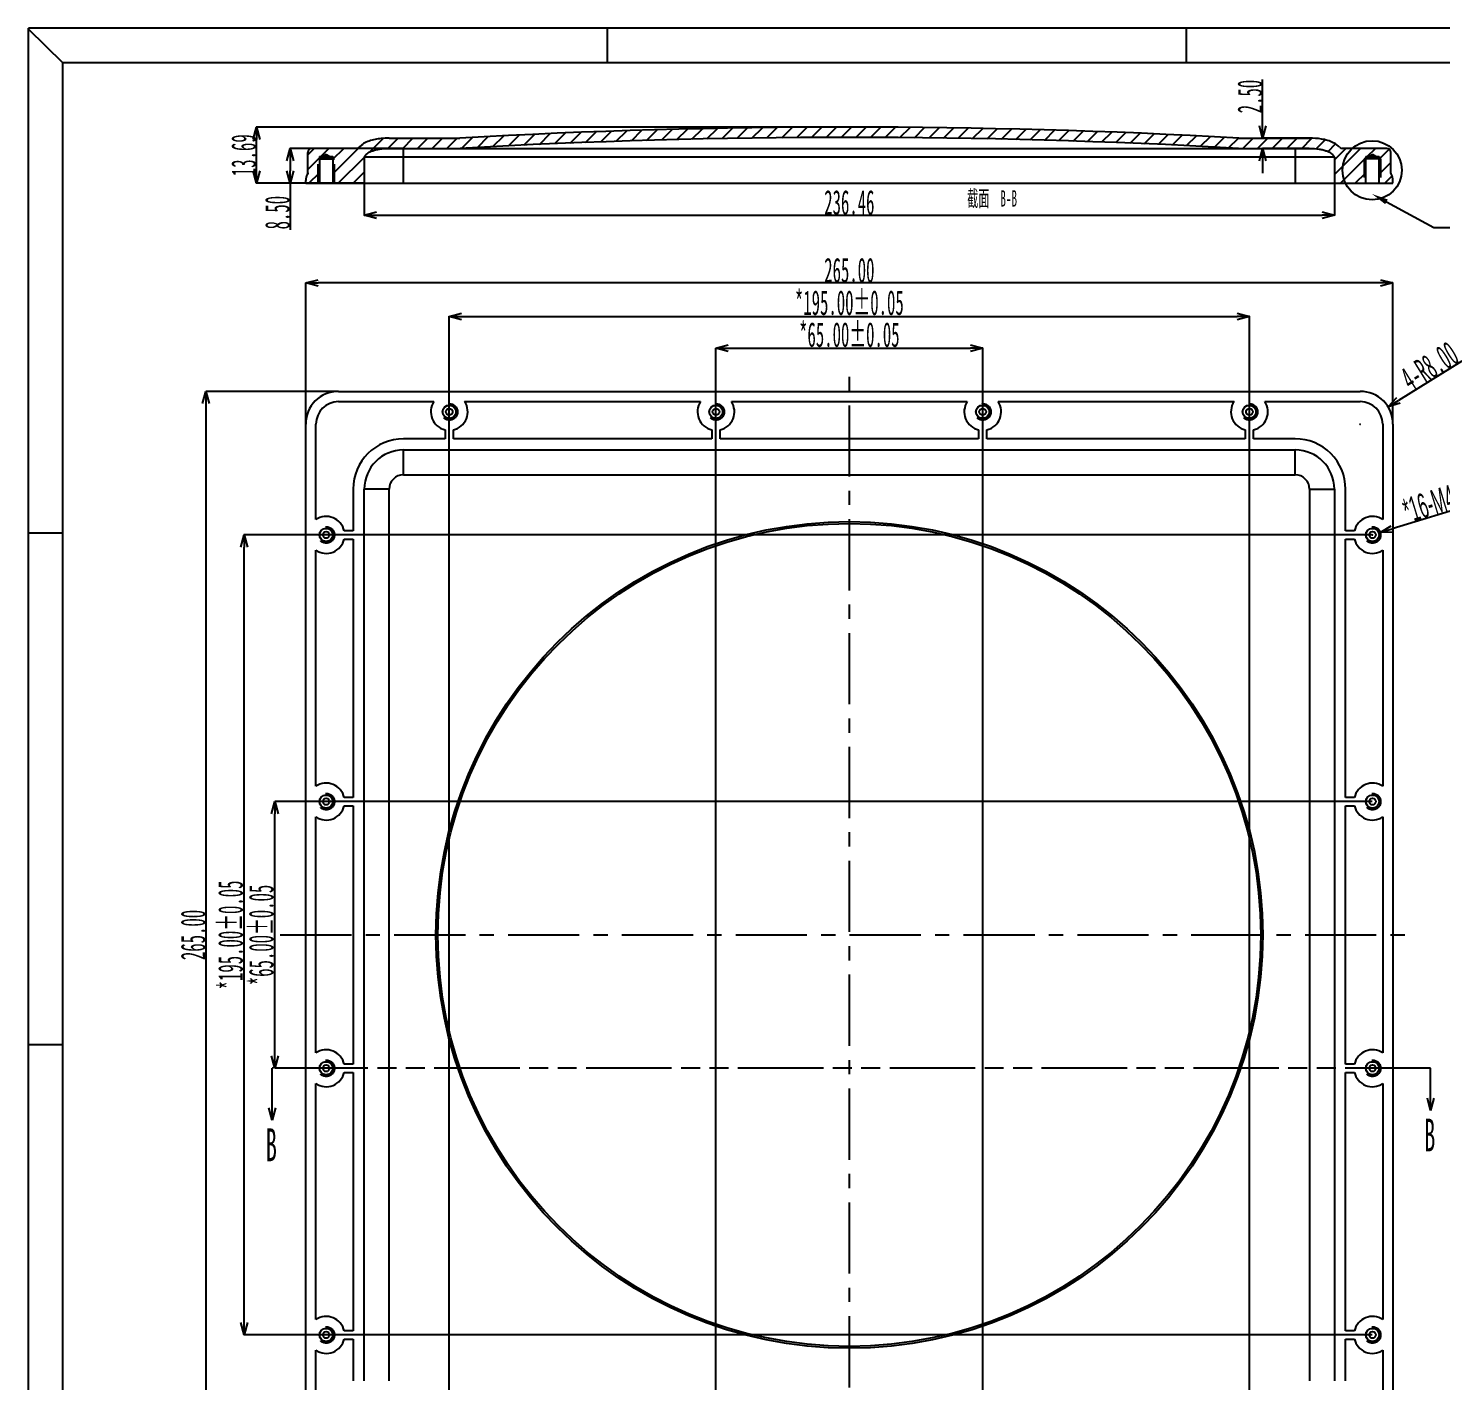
# Model space of a CAD drawing. Header units: millimetres. Extents: x 1713 to 2419, y 76 to 575.
# Drawn here: x 1712.9 to 2057.2, y 245.5 to 575.2 of the extents above; entities that cross this region are included whole.
import ezdxf
from ezdxf import colors
from ezdxf.entities.mleader import LeaderData, LeaderLine
from ezdxf.math import Vec2, Vec3

# ---------------------------------------------------------------- set-up
doc = ezdxf.new("R2010")
doc.units = ezdxf.units.MM
doc.header["$LTSCALE"] = 46.255
doc.header["$PDMODE"] = 3
doc.header["$PDSIZE"] = 0.3125
for name, pattern in [('CENTER', [0.6, 0.375, -0.075, 0.075, -0.075]), ('HIDDEN', [0.2, 0.1, -0.1]), ('PHANTOM', [0.8, 0.45, -0.05, 0.1, -0.05, 0.1, -0.05])]:
    doc.linetypes.add(name, pattern=pattern)
doc.layers.get('0').update_dxf_attribs({"linetype": 'CONTINUOUS'})
doc.layers.get('Defpoints').update_dxf_attribs({"linetype": 'CONTINUOUS'})
for name, color, linetype in [('ECOVER_DXF_CONTINUOUS_LINE', 7, 'CONTINUOUS'), ('ECOVER_DXF_HATCHING', 7, 'CONTINUOUS'), ('ECOVER_DXF_HIDDEN_LINE', 7, 'CONTINUOUS'), ('ECOVER_DXF_TEXT', 7, 'CONTINUOUS')]:
    doc.layers.add(name, color=color, linetype=linetype)
doc.styles.get("Standard").update_dxf_attribs({"font": '', "width": 0.5})
doc.styles.get('Standard').set_extended_font_data('SimSun')
doc.dimstyles.get("Standard").update_dxf_attribs({"dimtxt": 6, "dimasz": 3, "dimexe": 0.05, "dimexo": 0.0625, "dimgap": 0.09, "dimtad": 1, "dimzin": 0, "dimdsep": 46, "dimtxsty": 'Standard', "dimblk": 'OPEN30', "dimcen": 0.09, "dimclrd": 2, "dimclre": 2, "dimclrt": 2, "dimadec": 0, "dimazin": 0, "dimtp": 0.01, "dimtm": 0.01, "dimtfac": 1, "dimtofl": 0, "dimtmove": 0, "dimatfit": 3, "dimldrblk": 'OPEN30', "dimfxl": 0.18, "dimtolj": 1, "dimtzin": 0, "dimarcsym": 0})

# ---------------------------------------------------------------- blocks, each defined once
blk = doc.blocks.new('_Open30')
at = {"color": 0, "linetype": 'ByBlock', "lineweight": -2}
for p, q in [((-1, 0.26794919), (0, 0)), ((0, 0), (-1, -0.26794919)), ((0, 0), (-1, 0))]:
    blk.add_line(p, q, dxfattribs=at)
blk = doc.blocks.new('*D14')
at = {"color": 2, "lineweight": -2, "transparency": 16777216}
for p, q in [((1880.53333722494, 226.754975852851), (1880.53333722494, 497.237752287786)), ((1883.53333722494, 497.187752287786), (1942.533337224678, 497.187752287786)), ((1945.533337224678, 226.754975852851), (1945.533337224678, 497.237752287786))]:
    blk.add_line(p, q, dxfattribs=at)
at = {"layer": 'Defpoints', "color": 0, "transparency": 16777216}
for p in [(1945.533337224678, 497.187752287786), (1880.53333722494, 226.692475852851), (1945.533337224678, 226.692475852851)]:
    blk.add_point(p, dxfattribs=at)
at = {"color": 2, "lineweight": -2, "transparency": 16777216, "xscale": 3, "yscale": 3, "zscale": 3, "rotation": 180}
blk.add_blockref('_Open30', (1880.53333722494, 497.187752287786), dxfattribs=at)
at = {"color": 2, "lineweight": -2, "transparency": 16777216, "xscale": 3, "yscale": 3, "zscale": 3}
blk.add_blockref('_Open30', (1945.533337224678, 497.187752287786), dxfattribs=at)
at = {"color": 2, "transparency": 16777216, "insert": (1913.033337224809, 500.4944189544527), "char_height": 6, "attachment_point": 5}
blk.add_mtext('\\A1;*65.00±0.05', dxfattribs=at)
blk = doc.blocks.new('*D15')
at = {"color": 2, "lineweight": -2, "transparency": 16777216}
for p, q in [((1815.533337225202, 226.754975852851), (1815.533337225202, 505.0131742064371)), ((1818.533337225202, 504.9631742064371), (2007.533337226962, 504.9631742064371)), ((2010.533337226962, 226.754975852851), (2010.533337226962, 505.0131742064371))]:
    blk.add_line(p, q, dxfattribs=at)
at = {"layer": 'Defpoints', "color": 0, "transparency": 16777216}
for p in [(2010.533337226962, 504.9631742064371), (1815.533337225202, 226.692475852851), (2010.533337226962, 226.692475852851)]:
    blk.add_point(p, dxfattribs=at)
at = {"color": 2, "lineweight": -2, "transparency": 16777216, "xscale": 3, "yscale": 3, "zscale": 3, "rotation": 180}
blk.add_blockref('_Open30', (1815.533337225202, 504.9631742064371), dxfattribs=at)
at = {"color": 2, "lineweight": -2, "transparency": 16777216, "xscale": 3, "yscale": 3, "zscale": 3}
blk.add_blockref('_Open30', (2010.533337226962, 504.9631742064371), dxfattribs=at)
at = {"color": 2, "transparency": 16777216, "insert": (1913.033337226082, 508.2698408731038), "char_height": 6, "attachment_point": 5}
blk.add_mtext('\\A1;*195.00±0.05', dxfattribs=at)
blk = doc.blocks.new('*D16')
at = {"color": 2, "lineweight": -2, "transparency": 16777216}
for p, q in [((1780.533337225334, 478.7549758523517), (1780.533337225334, 513.1588561994315)), ((2042.533337226824, 513.1088561994316), (1783.533337225334, 513.1088561994316)), ((2045.533337226824, 478.7549758523517), (2045.533337226824, 513.1588561994315))]:
    blk.add_line(p, q, dxfattribs=at)
at = {"layer": 'Defpoints', "color": 0, "transparency": 16777216}
for p in [(1780.533337225334, 513.1088561994316), (1780.533337225334, 478.6924758523517), (2045.533337226824, 478.6924758523517)]:
    blk.add_point(p, dxfattribs=at)
at = {"color": 2, "lineweight": -2, "transparency": 16777216, "xscale": 3, "yscale": 3, "zscale": 3, "rotation": 180}
blk.add_blockref('_Open30', (1780.533337225334, 513.1088561994316), dxfattribs=at)
at = {"color": 2, "lineweight": -2, "transparency": 16777216, "xscale": 3, "yscale": 3, "zscale": 3}
blk.add_blockref('_Open30', (2045.533337226824, 513.1088561994316), dxfattribs=at)
at = {"color": 2, "transparency": 16777216, "insert": (1913.033337226079, 516.1988561994316), "char_height": 6, "attachment_point": 5}
blk.add_mtext('\\A1;265.00', dxfattribs=at)
blk = doc.blocks.new('*D17')
at = {"color": 2, "lineweight": -2, "transparency": 16777216}
for p, q in [((1788.470837224794, 486.6924758518114), (1756.163687929833, 486.6924758518114)), ((1756.213687929833, 483.6924758518114), (1756.213687929833, 224.692475852871)), ((1788.470837224794, 221.692475852871), (1756.163687929833, 221.692475852871))]:
    blk.add_line(p, q, dxfattribs=at)
at = {"layer": 'Defpoints', "color": 0, "transparency": 16777216}
for p in [(1788.533337224794, 486.6924758518114), (1756.213687929833, 221.692475852871), (1788.533337224794, 221.692475852871)]:
    blk.add_point(p, dxfattribs=at)
at = {"color": 2, "lineweight": -2, "transparency": 16777216, "xscale": 3, "yscale": 3, "zscale": 3}
for p, rotation in [((1756.213687929833, 486.6924758518114), 90), ((1756.213687929833, 221.692475852871), 270)]:
    blk.add_blockref('_Open30', p, dxfattribs=dict(at, rotation=rotation))
at = {"color": 2, "transparency": 16777216, "insert": (1753.123687929833, 354.1924758523415), "char_height": 6, "attachment_point": 5, "rotation": 90}
blk.add_mtext('\\A1;265.00', dxfattribs=at)
blk = doc.blocks.new('*D18')
at = {"color": 2, "lineweight": -2, "transparency": 16777216}
for p, q in [((2040.470837226839, 386.6924758522116), (1772.974278185841, 386.6924758522117)), ((1773.024278185841, 324.6924758524708), (1773.024278185841, 383.6924758522117)), ((1785.470837225325, 321.6924758524708), (1772.974278185841, 321.6924758524708))]:
    blk.add_line(p, q, dxfattribs=at)
at = {"layer": 'Defpoints', "color": 0, "transparency": 16777216}
for p in [(1773.024278185841, 386.6924758522117), (2040.533337226839, 386.6924758522116), (1785.533337225325, 321.6924758524708)]:
    blk.add_point(p, dxfattribs=at)
at = {"color": 2, "lineweight": -2, "transparency": 16777216, "xscale": 3, "yscale": 3, "zscale": 3}
for p, rotation in [((1773.024278185841, 386.6924758522117), 90), ((1773.024278185841, 321.6924758524708), 270)]:
    blk.add_blockref('_Open30', p, dxfattribs=dict(at, rotation=rotation))
at = {"color": 2, "transparency": 16777216, "insert": (1769.717611519174, 354.1924758523415), "char_height": 6, "attachment_point": 5, "rotation": 90}
blk.add_mtext('\\A1;*65.00±0.05', dxfattribs=at)
blk = doc.blocks.new('*D19')
at = {"color": 2, "lineweight": -2, "transparency": 16777216}
for p, q in [((2040.470837226839, 451.6924758519515), (1765.493120941077, 451.6924758519515)), ((1765.543120941077, 259.692475852731), (1765.543120941077, 448.6924758519515)), ((2040.470837226839, 256.6924758527309), (1765.493120941077, 256.692475852731))]:
    blk.add_line(p, q, dxfattribs=at)
at = {"layer": 'Defpoints', "color": 0, "transparency": 16777216}
for p in [(1765.543120941077, 451.6924758519515), (2040.533337226839, 451.6924758519515), (2040.533337226839, 256.6924758527309)]:
    blk.add_point(p, dxfattribs=at)
at = {"color": 2, "lineweight": -2, "transparency": 16777216, "xscale": 3, "yscale": 3, "zscale": 3}
for p, rotation in [((1765.543120941077, 451.6924758519515), 90), ((1765.543120941077, 256.692475852731), 270)]:
    blk.add_blockref('_Open30', p, dxfattribs=dict(at, rotation=rotation))
at = {"color": 2, "transparency": 16777216, "insert": (1762.236454274411, 354.1924758523415), "char_height": 6, "attachment_point": 5, "rotation": 90}
blk.add_mtext('\\A1;*195.00±0.05', dxfattribs=at)
blk = doc.blocks.new('*D20')
at = {"color": 2, "lineweight": -2, "transparency": 16777216}
for p, q in [((2062.33961228488, 494.0685941436238), (2046.882903513675, 484.4877851795879)), ((2037.443337224817, 478.6924758523521), (2037.623337224817, 478.6924758523522)), ((2037.533337224817, 478.6024758523521), (2037.533337224817, 478.7824758523523))]:
    blk.add_line(p, q, dxfattribs=at)
at = {"layer": 'Defpoints', "color": 0, "transparency": 16777216}
for p in [(2044.333021798406, 482.9072462720821), (2037.533337224817, 478.6924758523522)]:
    blk.add_point(p, dxfattribs=at)
at = {"color": 2, "lineweight": -2, "transparency": 16777216, "xscale": 3, "yscale": 3, "zscale": 3, "rotation": 211.7926187905653}
blk.add_blockref('_Open30', (2044.333021798406, 482.9072462720821), dxfattribs=at)
at = {"color": 2, "transparency": 16777216, "insert": (2054.444614594401, 492.8103589065696), "char_height": 6, "attachment_point": 5, "rotation": 31.792618790565317}
blk.add_mtext('\\A1;4-R8.00', dxfattribs=at)
blk = doc.blocks.new('*D21')
at = {"color": 2, "lineweight": -2, "transparency": 16777216}
for p, q in [((2066.869003192475, 459.7686534257276), (2045.313613016437, 453.158410154839)), ((2040.443337226839, 451.6924758519514), (2040.623337226839, 451.6924758519513)), ((2040.533337226839, 451.6024758519512), (2040.533337226839, 451.7824758519512))]:
    blk.add_line(p, q, dxfattribs=at)
at = {"layer": 'Defpoints', "color": 0, "transparency": 16777216}
for p in [(2038.621226910712, 451.1061021307082), (2042.445447542965, 452.2788495731944)]:
    blk.add_point(p, dxfattribs=at)
at = {"color": 2, "lineweight": -2, "transparency": 16777216, "xscale": 3, "yscale": 3, "zscale": 3, "rotation": 197.0488453928365}
blk.add_blockref('_Open30', (2042.445447542965, 452.2788495731944), dxfattribs=at)
at = {"color": 2, "transparency": 16777216, "insert": (2056.593677353155, 459.9415433449022), "char_height": 6, "attachment_point": 5, "rotation": 17.048845392836462}
blk.add_mtext('\\A1;{\\fGulim|b0|i0|c129|p34;*16-M4X5}', dxfattribs=at)
blk = doc.blocks.new('*D24')
at = {"color": 2, "lineweight": -2, "transparency": 16777216}
for p, q in [((1912.970837226082, 551.0968834332275), (1768.475712576401, 551.0968834332276)), ((1768.525712576401, 540.409782697247), (1768.525712576401, 548.0968834332276)), ((1780.47083722534, 537.409782697247), (1768.475712576401, 537.409782697247))]:
    blk.add_line(p, q, dxfattribs=at)
at = {"layer": 'Defpoints', "color": 0, "transparency": 16777216}
for p in [(1768.525712576401, 551.0968834332276), (1913.033337226082, 551.0968834332275), (1780.53333722534, 537.409782697247)]:
    blk.add_point(p, dxfattribs=at)
at = {"color": 2, "lineweight": -2, "transparency": 16777216, "xscale": 3, "yscale": 3, "zscale": 3}
for p, rotation in [((1768.525712576401, 551.0968834332276), 90), ((1768.525712576401, 537.409782697247), 270)]:
    blk.add_blockref('_Open30', p, dxfattribs=dict(at, rotation=rotation))
at = {"color": 2, "transparency": 16777216, "insert": (1765.4357125764, 544.2533330652376), "char_height": 6, "attachment_point": 5, "rotation": 90}
blk.add_mtext('\\A1;13.69', dxfattribs=at)
blk = doc.blocks.new('*D25')
at = {"color": 2, "lineweight": -2, "transparency": 16777216}
for p, q in [((1804.305620932358, 545.909782697468), (1776.702265077987, 545.9097826974681)), ((1776.752265077987, 542.9097826974681), (1776.752265077987, 540.4097826972471)), ((1794.743107212616, 537.409782697247), (1776.702265077987, 537.4097826972471)), ((1776.752265077987, 537.4097826972471), (1776.752265077987, 526.0964493639138))]:
    blk.add_line(p, q, dxfattribs=at)
at = {"layer": 'Defpoints', "color": 0, "transparency": 16777216}
for p in [(1776.752265077987, 545.9097826974681), (1804.368120932358, 545.909782697468), (1794.805607212616, 537.409782697247)]:
    blk.add_point(p, dxfattribs=at)
at = {"color": 2, "lineweight": -2, "transparency": 16777216, "xscale": 3, "yscale": 3, "zscale": 3}
for p, rotation in [((1776.752265077987, 545.9097826974681), 90), ((1776.752265077987, 537.4097826972471), 270)]:
    blk.add_blockref('_Open30', p, dxfattribs=dict(at, rotation=rotation))
at = {"color": 2, "transparency": 16777216, "insert": (1773.662265077987, 530.2531160305807), "char_height": 6, "attachment_point": 5, "rotation": 90}
blk.add_mtext('\\A1;8.50', dxfattribs=at)
blk = doc.blocks.new('*D26')
at = {"color": 2, "lineweight": -2, "transparency": 16777216}
for p, q in [((2013.771736753383, 551.4097826961874), (2013.771736753383, 562.6897826961874)), ((2025.130347806286, 548.4097826961874), (2013.721736753384, 548.4097826961874)), ((2025.130347778339, 545.909782697468), (2013.721736753384, 545.909782697468)), ((2013.771736753383, 542.909782697468), (2013.771736753383, 539.909782697468))]:
    blk.add_line(p, q, dxfattribs=at)
at = {"layer": 'Defpoints', "color": 0, "transparency": 16777216}
for p in [(2013.771736753383, 548.4097826961874), (2025.192847806286, 548.4097826961874), (2025.192847778339, 545.909782697468)]:
    blk.add_point(p, dxfattribs=at)
at = {"color": 2, "lineweight": -2, "transparency": 16777216, "xscale": 3, "yscale": 3, "zscale": 3}
for p, rotation in [((2013.771736753383, 548.4097826961874), 270), ((2013.771736753383, 545.909782697468), 90)]:
    blk.add_blockref('_Open30', p, dxfattribs=dict(at, rotation=rotation))
at = {"color": 2, "transparency": 16777216, "insert": (2010.681736753383, 558.5497826961878), "char_height": 6, "attachment_point": 5, "rotation": 90}
blk.add_mtext('\\A1;2.50', dxfattribs=at)
blk = doc.blocks.new('*D27')
at = {"color": 2, "lineweight": -2, "transparency": 16777216}
for p, q in [((1794.805607212616, 537.347282697247), (1794.805607212616, 529.574765942481)), ((2031.261527982834, 537.347282697247), (2031.261527982834, 529.574765942481)), ((1797.805607212616, 529.624765942481), (2028.261527982834, 529.624765942481))]:
    blk.add_line(p, q, dxfattribs=at)
at = {"layer": 'Defpoints', "color": 0, "transparency": 16777216}
for p in [(1794.805607212616, 537.409782697247), (2031.261527982834, 537.409782697247), (2031.261527982834, 529.624765942481)]:
    blk.add_point(p, dxfattribs=at)
at = {"color": 2, "lineweight": -2, "transparency": 16777216, "xscale": 3, "yscale": 3, "zscale": 3, "rotation": 180}
blk.add_blockref('_Open30', (1794.805607212616, 529.624765942481), dxfattribs=at)
at = {"color": 2, "lineweight": -2, "transparency": 16777216, "xscale": 3, "yscale": 3, "zscale": 3}
blk.add_blockref('_Open30', (2031.261527982834, 529.624765942481), dxfattribs=at)
at = {"color": 2, "transparency": 16777216, "insert": (1913.033567597725, 532.714765942481), "char_height": 6, "attachment_point": 5}
blk.add_mtext('\\A1;236.46', dxfattribs=at)

msp = doc.modelspace()

# ---------------------------------------------------------------- hatches: boundary and pattern name
at = {"layer": 'ECOVER_DXF_HATCHING', "linetype": 'Continuous'}
h = msp.add_hatch(dxfattribs=at)
h.set_pattern_fill('B', color=2, scale=2.54, angle=45, style=0, pattern_type=0)
h.set_pattern_definition([(45, (1754.518748543423, 172.969886767727), (-1.79605122374, 1.79605122374), [])])
edge = h.paths.add_edge_path()
edge.add_line((1780.533337225343, 537.409782697247), (1783.883337225863, 537.409782697247))
edge.add_line((1780.533337225343, 537.409782697247), (1780.533337225343, 538.109782696787))
edge.add_spline(control_points=[(1780.922666540663, 539.534095461567), (1780.666249298863, 539.100105438007), (1780.533337225343, 538.613863189767), (1780.533337225343, 538.109782696787)], knot_values=[0, 0, 0, 0, 1, 1, 1, 1], weights=[1, 0.9764082065, 0.9764082065, 1], degree=3, periodic=0)
edge.add_arc((1780.234626534983, 539.940647384047), 0.7988240538599999, 329.4218320033, 359.9987265670999)
edge.add_line((1781.033337226103, 539.940629629447), (1781.033337226103, 544.909782695947))
edge.add_spline(control_points=[(1781.033337226103, 544.909782695947), (1781.033337226103, 545.4955691342269), (1781.447550789343, 545.909782697467), (1782.033337225083, 545.909782697467)], knot_values=[0, 0, 0, 0, 1, 1, 1, 1], weights=[1, 0.8047378541, 0.8047378541, 1], degree=3, periodic=0)
edge.add_line((1792.916665549823, 545.909782697467), (1782.033337225083, 545.909782697467))
edge.add_spline(control_points=[(1793.489953580283, 546.151803455487), (1793.337264492723, 545.9949251713269), (1793.135582780263, 545.909782697467), (1792.916665549823, 545.909782697467)], knot_values=[0, 0, 0, 0, 1, 1, 1, 1], weights=[1, 0.9475128312000001, 0.9475128312000001, 1], degree=3, periodic=0)
edge.add_spline(control_points=[(1800.873822139923, 548.409782696187), (1799.484304985003, 548.409782696187), (1796.807681321243, 548.1671969126269), (1794.459105736463, 547.147545398467), (1793.489953580283, 546.151803455487)], knot_values=[0, 0, 0, 0, 0.5, 1, 1, 1, 1], degree=3, periodic=0)
edge.add_line((1800.873822139923, 548.409782696187), (1817.583088403823, 548.409782696187))
edge.add_arc((1817.583036582743, 557.343182904027), 8.93340020784, 270.0003323670001, 273.2253680496)
edge.add_spline(control_points=[(2007.981012923443, 548.423933640707), (1944.716015029003, 551.988808451507), (1881.350659423163, 551.988808451507), (1818.085661528723, 548.423933640707)], knot_values=[0, 0, 0, 0, 1, 1, 1, 1], weights=[1, 0.9989441369, 0.9989441369, 1], degree=3, periodic=0)
edge.add_arc((2008.483637869423, 557.343182904027), 8.93340020784, 266.7746319504, 269.999667633)
edge.add_line((2008.483586045803, 548.409782696187), (2025.192847806283, 548.409782696187))
edge.add_spline(control_points=[(2032.576716363383, 546.151803455487), (2031.607564207203, 547.147545398467), (2029.258988624963, 548.1671969126269), (2026.582364958663, 548.409782696187), (2025.192847806283, 548.409782696187)], knot_values=[0, 0, 0, 0, 0.5, 1, 1, 1, 1], degree=3, periodic=0)
edge.add_spline(control_points=[(2033.150004396383, 545.909782697467), (2032.931087165943, 545.909782697467), (2032.729405453484, 545.9949251713269), (2032.576716363383, 546.151803455487)], knot_values=[0, 0, 0, 0, 1, 1, 1, 1], weights=[1, 0.9475128312000001, 0.9475128312000001, 1], degree=3, periodic=0)
edge.add_line((2044.033337227083, 545.909782697467), (2033.150004396383, 545.909782697467))
edge.add_spline(control_points=[(2045.033337226063, 544.909782695947), (2045.033337226062, 545.4955691342269), (2044.619123662823, 545.909782697467), (2044.033337227083, 545.909782697467)], knot_values=[0, 0, 0, 0, 1, 1, 1, 1], weights=[1, 0.8047378541, 0.8047378541, 1], degree=3, periodic=0)
edge.add_line((2045.033337226063, 539.940629629447), (2045.033337226063, 544.909782695947))
edge.add_arc((2045.832047917183, 539.940647384047), 0.7988240538599999, 180.0012734329, 210.5781679967)
edge.add_spline(control_points=[(2045.144007911503, 539.534095461567), (2045.400425153303, 539.100105438007), (2045.533337226823, 538.613863189767), (2045.533337226823, 538.109782696787)], knot_values=[0, 0, 0, 0, 1, 1, 1, 1], weights=[1, 0.9764082065, 0.9764082065, 1], degree=3, periodic=0)
edge.add_line((2045.533337226823, 537.409782697247), (2045.533337226823, 538.109782696787))
edge.add_line((2042.183337226303, 537.409782697247), (2045.533337226823, 537.409782697247))
edge.add_line((2042.183337226303, 537.409782697247), (2042.183337226303, 543.409782696207))
edge.add_line((2042.183337226303, 543.4097826962069), (2042.133337224703, 543.4398257273069))
edge.add_line((2042.133337224703, 543.909782696967), (2042.133337224703, 543.439825727307))
edge.add_line((2041.351197485963, 543.909782696967), (2042.133337224703, 543.909782696967))
edge.add_line((2041.351197485963, 543.909782696967), (2040.533337226843, 544.401202717427))
edge.add_line((2039.715476967723, 543.909782696967), (2040.533337226843, 544.401202717427))
edge.add_line((2038.933337226443, 543.909782696967), (2039.715476967723, 543.909782696967))
edge.add_line((2038.933337226443, 543.909782696967), (2038.933337226443, 543.439825727307))
edge.add_line((2038.883337224843, 543.4097826962069), (2038.933337226443, 543.4398257273069))
edge.add_line((2038.883337224843, 537.409782697247), (2038.883337224843, 543.409782696207))
edge.add_line((2031.261527982843, 537.409782697247), (2038.883337224843, 537.409782697247))
edge.add_line((2031.261527982843, 543.746514372247), (2031.261527982843, 537.409782697247))
edge.add_spline(control_points=[(2025.192847778343, 545.909782697467), (2026.371345055583, 545.909782697467), (2028.449002139783, 545.712503163147), (2030.417397542583, 544.876666648387), (2031.021426504703, 544.221713185627), (2031.261527982843, 543.746514372247)], knot_values=[0, 0, 0, 0, 0.3346345694, 0.6692693946, 1, 1, 1, 1], degree=3, periodic=0)
edge.add_line((2008.404978712543, 545.909782697467), (2025.192847778343, 545.909782697467))
edge.add_arc((2008.405030744443, 554.844732284987), 8.934949590059999, 266.772531445, 269.9996663529)
edge.add_spline(control_points=[(2007.901991582883, 545.923954530947), (1944.689690306443, 549.488183622947), (1881.376984145723, 549.488183622947), (1818.164682869283, 545.923954530947)], knot_values=[0, 0, 0, 0, 1, 1, 1, 1], weights=[1, 0.9989427620999999, 0.9989427620999999, 1], degree=3, periodic=0)
edge.add_arc((1817.661643707723, 554.844732284987), 8.934949590059999, 270.0003336471, 273.227468555)
edge.add_line((1800.873822157703, 545.909782697467), (1817.661695739623, 545.909782697467))
edge.add_spline(control_points=[(1794.805607212623, 543.7474348428469), (1795.045631269023, 544.222133598807), (1795.649692715203, 544.876845055447), (1797.617667473683, 545.7125031021869), (1799.695324641703, 545.909782697467), (1800.873822157703, 545.909782697467)], knot_values=[0, 0, 0, 0, 0.3305875821, 0.6652938734, 1, 1, 1, 1], degree=3, periodic=0)
edge.add_line((1794.805607212623, 543.7474348428469), (1794.805607212623, 537.409782697247))
edge.add_line((1787.183337224783, 537.409782697247), (1794.805607212623, 537.409782697247))
edge.add_line((1787.183337224783, 543.4097826962069), (1787.183337224783, 537.4097826972469))
edge.add_line((1787.133337225723, 543.4398257273069), (1787.183337224783, 543.4097826962069))
edge.add_line((1787.133337225723, 543.909782696967), (1787.133337225723, 543.439825727307))
edge.add_line((1786.351197484443, 543.909782696967), (1787.133337225723, 543.909782696967))
edge.add_line((1785.533337225323, 544.4012027174269), (1786.351197484443, 543.9097826969669))
edge.add_line((1785.533337225323, 544.4012027174269), (1784.715476966203, 543.9097826969669))
edge.add_line((1783.933337224923, 543.909782696967), (1784.715476966203, 543.909782696967))
edge.add_line((1783.933337224923, 543.909782696967), (1783.933337224923, 543.439825727307))
edge.add_line((1783.933337224923, 543.4398257273069), (1783.883337225863, 543.4097826962069))
edge.add_line((1783.883337225863, 543.4097826962069), (1783.883337225863, 537.4097826972469))

# ---------------------------------------------------------------- linework, layer by layer
at = {"color": 7, "linetype": 'Continuous'}
for p, q in [((1712.910454801819, 575.0755866938604), (1721.330180003875, 566.7938897738603)), ((1712.935903703059, 76.23934196354045), (1712.935903703059, 575.1993419635404)), ((2418.535903703059, 575.1993419635404), (1712.935903703059, 575.1993419635404)), ((1854.055903703059, 566.7993419635404), (1854.055903703059, 575.1993419635404)), ((1995.175903703059, 566.7993419635404), (1995.175903703059, 575.1993419635404)), ((1721.335903703059, 84.63934196354046), (1721.335903703059, 566.7993419635404)), ((2410.135903703059, 566.7993419635404), (1721.335903703059, 566.7993419635404)), ((1721.335903703059, 452.1225419635404), (1712.935903703059, 452.1225419635404)), ((1721.335903703059, 327.3825419635405), (1712.935903703059, 327.3825419635405))]:
    msp.add_line(p, q, dxfattribs=at)
at = {"color": 3, "linetype": 'CENTER'}
for p, q in [((1913.033337224805, 216.1573193997824), (1913.033337224805, 492.2276323049009)), ((1774.342551237424, 354.1924758523417), (2051.724123212186, 354.1924758523417))]:
    msp.add_line(p, q, dxfattribs=at)
msp.add_circle((2040.450095297845, 540.574418368541), 7.21975651155617)
at = {"layer": 'ECOVER_DXF_CONTINUOUS_LINE', "color": 7, "linetype": 'Continuous'}
for p, q in [((1800.873822139921, 548.4097826961874), (1817.583088403818, 548.4097826961874)), ((2008.483586045792, 548.4097826961874), (2025.192847806286, 548.4097826961874)), ((1781.033337226104, 539.9406296294478), (1781.033337226104, 544.9097826959473)), ((1792.916665549822, 545.909782697468), (1782.033337225078, 545.909782697468)), ((1785.533337225325, 544.4012027174272), (1784.715476966204, 543.9097826969669)), ((1785.533337225325, 544.4012027174272), (1786.351197484447, 543.9097826969669)), ((1800.873822157696, 545.909782697468), (1817.661695739621, 545.909782697468)), ((1804.3681434774, 537.409782697247), (1804.368120932358, 545.909782697468)), ((1818.164682869271, 545.909782697468), (2007.901991582879, 545.909782697468)), ((2008.404978712536, 545.909782697468), (2025.192847778339, 545.909782697468)), ((2021.698559036678, 545.909782697468), (2021.698544703463, 537.409782697247)), ((2044.033337227072, 545.909782697468), (2033.150004396378, 545.909782697468)), ((2039.715476967717, 543.9097826969669), (2040.533337226839, 544.4012027174272)), ((2041.35119748596, 543.9097826969669), (2040.533337226839, 544.4012027174272)), ((2045.03333722606, 539.9406296294478), (2045.03333722606, 544.9097826959473)), ((1783.533337224816, 543.4097826962075), (1787.53333722582, 543.4097826962075)), ((1783.933337224919, 543.4398257273074), (1783.883337225855, 543.4097826962075)), ((1783.883337225855, 543.4097826962075), (1783.883337225855, 537.409782697247)), ((1783.933337224919, 543.9097826969669), (1783.933337224919, 543.4398257273074)), ((1783.933337224919, 543.9097826969669), (1787.133337225717, 543.9097826969669)), ((1787.133337225717, 543.4398257273074), (1783.933337224919, 543.4398257273074)), ((1787.133337225717, 543.9097826969669), (1787.133337225717, 543.4398257273074)), ((1787.133337225717, 543.4398257273074), (1787.183337224781, 543.4097826962075)), ((1787.183337224781, 543.4097826962075), (1787.183337224781, 537.409782697247)), ((1794.805607212616, 543.7474348428473), (1794.805607212616, 537.409782697247)), ((2021.698544071, 543.7465207578075), (1804.368142951617, 543.7465155965269)), ((2031.261527982834, 543.746514372247), (2031.261527982834, 537.409782697247)), ((2042.533337224794, 543.4097826962075), (2038.533337226337, 543.4097826962075)), ((2038.883337224844, 543.4097826962075), (2038.93333722644, 543.4398257273074)), ((2038.883337224844, 537.409782697247), (2038.883337224844, 543.4097826962075)), ((2038.93333722644, 543.9097826969669), (2042.133337224705, 543.9097826969669)), ((2038.93333722644, 543.9097826969669), (2038.93333722644, 543.4398257273074)), ((2042.133337224705, 543.4398257273074), (2038.93333722644, 543.4398257273074)), ((2042.133337224705, 543.9097826969669), (2042.133337224705, 543.4398257273074)), ((2042.183337226294, 543.4097826962075), (2042.133337224705, 543.4398257273074)), ((2042.183337226294, 537.409782697247), (2042.183337226294, 543.4097826962075)), ((1780.53333722534, 537.409782697247), (1780.53333722534, 538.1097826967875)), ((1780.53333722534, 537.409782697247), (2045.533337226824, 537.409782697247)), ((1781.033450591373, 539.9406296294478), (1781.020568158422, 539.7987300529471)), ((2045.533337226824, 537.409782697247), (2045.533337226824, 538.1097826967875)), ((1788.533337224794, 486.6924758518114), (2037.533337224816, 486.6924758518114)), ((1788.533337224794, 484.1924758530911), (1811.791679839344, 484.1924758530911)), ((1819.274994613598, 484.1924758530911), (1876.791679839082, 484.1924758530911)), ((1884.274994613336, 484.1924758530911), (1941.791679838821, 484.1924758530911)), ((1949.274994613082, 484.1924758530911), (2006.791679838551, 484.1924758530911)), ((2014.27499461282, 484.1924758530911), (2037.533337224816, 484.1924758530911)), ((1780.53333722534, 229.6924758523317), (1780.53333722534, 478.6924758523517)), ((1783.033337226599, 455.4341332378115), (1783.033337226599, 478.6924758523517)), ((2043.033337225558, 478.6924758523517), (2043.033337225558, 455.4341332378115)), ((2045.533337226824, 478.6924758523517), (2045.533337226824, 229.6924758523317)), ((1814.53333722622, 475.1316023035513), (1804.368101785835, 475.1316023035513)), ((1814.53333722622, 477.3049936590712), (1814.53333722622, 475.1316023035513)), ((1816.533337226722, 475.1316023035513), (1816.533337226722, 477.3049936590712)), ((1879.533337225958, 475.1316023035513), (1816.533337226722, 475.1316023035513)), ((1879.533337225958, 477.3049936590712), (1879.533337225958, 475.1316023035513)), ((1881.533337226453, 475.1316023035513), (1881.533337226453, 477.3049936590712)), ((1944.533337225696, 475.1316023035513), (1881.533337226453, 475.1316023035513)), ((1944.533337225696, 477.3049936590712), (1944.533337225696, 475.1316023035513)), ((1946.533337226206, 475.1316023035513), (1946.533337226206, 477.3049936590712)), ((2009.533337225434, 475.1316023035513), (1946.533337226206, 475.1316023035513)), ((2009.533337225434, 477.3049936590712), (2009.533337225434, 475.1316023035513)), ((2011.533337225944, 475.1316023035513), (2011.533337225944, 477.3049936590712)), ((2021.69855766508, 475.1316023035513), (2011.533337225944, 475.1316023035513)), ((1804.368102443698, 466.3516023096115), (1804.368117409375, 472.4202792578315)), ((1804.368116779467, 472.4202792552912), (2021.69853492446, 472.4202818714909)), ((2021.698557469502, 466.3516024162916), (2021.698535452774, 472.4202818714909)), ((1804.368102443698, 466.3516023096115), (2021.698557469502, 466.3516023096115)), ((1792.093822140897, 462.8573852162715), (1792.093824393883, 452.6924758534713)), ((1800.873819861542, 462.8573180789906), (1794.805140589214, 462.8572960648114)), ((1794.805147157665, 245.5272657752719), (1794.805140586674, 462.8572955339512)), ((1800.873824103345, 245.5272514420519), (1800.873820173964, 462.8573180789906)), ((2025.192844755739, 462.8573180789906), (2025.192850854272, 245.5272514420519)), ((2025.192845075787, 462.8573180789906), (2031.261521709045, 462.857303115851)), ((2031.261521706499, 462.8573037457707), (2031.261530454259, 245.5272739870913)), ((2033.972847805296, 452.6924758534713), (2033.972847805296, 462.8572132557308)), ((1792.093824393883, 452.6924758534713), (1789.920819420618, 452.6924758534713)), ((2036.145855031532, 452.6924758534713), (2033.972847805296, 452.6924758534713)), ((1783.033337226599, 390.4341332380716), (1783.033337226599, 447.9508184660915)), ((1789.920819420618, 450.6924758529719), (1792.093824393883, 450.6924758529719)), ((1792.093824393883, 450.6924758529719), (1792.093824393883, 387.6924758511911)), ((2033.972847805296, 450.6924758529719), (2036.145855031532, 450.6924758529719)), ((2033.972847805296, 387.6924758511911), (2033.972847805296, 450.6924758529719)), ((2043.033337225558, 447.9508184660915), (2043.033337225558, 390.4341332380716)), ((1792.093824393883, 387.6924758511911), (1789.920819420618, 387.6924758511911)), ((1789.920819420618, 385.6924758532311), (1792.093824393883, 385.6924758532311)), ((1792.093824393883, 385.6924758532311), (1792.093824393883, 322.6924758514513)), ((2036.145855031532, 387.6924758511911), (2033.972847805296, 387.6924758511911)), ((2033.972847805296, 385.6924758532311), (2036.145855031532, 385.6924758532311)), ((2033.972847805296, 322.6924758514513), (2033.972847805296, 385.6924758532311)), ((1783.033337226599, 325.4341332383317), (1783.033337226599, 382.9508184663516)), ((2043.033337225558, 382.9508184663516), (2043.033337225558, 325.4341332383317)), ((1792.093824393883, 322.6924758514513), (1789.920819420618, 322.6924758514513)), ((1789.920819420618, 320.6924758534913), (1792.093824393883, 320.6924758534913)), ((1792.093824393883, 320.6924758534913), (1792.093824393883, 257.6924758517114)), ((2036.145855031532, 322.6924758514513), (2033.972847805296, 322.6924758514513)), ((2033.972847805296, 320.6924758534913), (2036.145855031532, 320.6924758534913)), ((2033.972847805296, 257.6924758517114), (2033.972847805296, 320.6924758534913)), ((1783.033337226599, 260.4341332385909), (1783.033337226599, 317.9508184666108)), ((2043.033337225558, 317.9508184666108), (2043.033337225558, 260.4341332385909)), ((1792.093824393883, 257.6924758517114), (1789.920819420618, 257.6924758517114)), ((1789.920819420618, 255.6924758512112), (1792.093824393883, 255.6924758512112)), ((1792.093824393883, 255.6924758512112), (1792.093822140897, 245.5273189044517)), ((2036.145855031532, 257.6924758517114), (2033.972847805296, 257.6924758517114)), ((2033.972847805296, 255.6924758512112), (2036.145855031532, 255.6924758512112)), ((2033.972847805296, 245.5271473172913), (2033.972847805296, 255.6924758512112)), ((1783.033337226599, 229.6924758523317), (1783.033337226599, 252.9508184643316)), ((2043.033337225558, 252.9508184643316), (2043.033337225558, 229.6924758523317))]:
    msp.add_line(p, q, dxfattribs=at)
msp.add_lwpolyline([(1781.020738556853, 539.7986997177281), (1781.012573744639, 539.7592139750072), (1780.981113838035, 539.6562878410073), (1780.948268348747, 539.5818346599676), (1780.933202834031, 539.5535179322474)], dxfattribs=at)
for centre, radius in [((1815.533337225202, 481.6924758518314), 1.64999999946), ((1815.533337225202, 481.6924758518314), 1.6000000004), ((1815.533337225202, 481.6924758518314), 0.8178602591199998), ((1880.53333722494, 481.6924758518314), 1.64999999946), ((1880.53333722494, 481.6924758518314), 1.6000000004), ((1880.53333722494, 481.6924758518314), 0.8178602591199998), ((1945.533337224678, 481.6924758518314), 1.64999999946), ((1945.533337224678, 481.6924758518314), 1.6000000004), ((1945.533337224678, 481.6924758518314), 0.8178602591199998), ((2010.533337226962, 481.6924758518314), 1.64999999946), ((2010.533337226962, 481.6924758518314), 1.6000000004), ((2010.533337226962, 481.6924758518314), 0.8178602591199998), ((1913.033337226082, 354.1924758510711), 100.75713374314), ((1913.033337226082, 354.1924758510711), 100.28116263514), ((1785.533337225325, 451.6924758519515), 1.64999999946), ((1785.533337225325, 451.6924758519515), 1.6000000004), ((1785.533337225325, 451.6924758519515), 0.8178602591199998), ((2040.533337226839, 451.6924758519515), 1.64999999946), ((2040.533337226839, 451.6924758519515), 1.6000000004), ((2040.533337226839, 451.6924758519515), 0.8178602591199998), ((1785.533337225325, 386.6924758522116), 1.64999999946), ((1785.533337225325, 386.6924758522116), 1.6000000004), ((1785.533337225325, 386.6924758522116), 0.8178602591199998), ((2040.533337226839, 386.6924758522116), 1.64999999946), ((2040.533337226839, 386.6924758522116), 1.6000000004), ((2040.533337226839, 386.6924758522116), 0.8178602591199998), ((1785.533337225325, 321.6924758524708), 1.64999999946), ((1785.533337225325, 321.6924758524708), 1.6000000004), ((1785.533337225325, 321.6924758524708), 0.8178602591199998), ((2040.533337226839, 321.6924758524708), 1.64999999946), ((2040.533337226839, 321.6924758524708), 1.6000000004), ((2040.533337226839, 321.6924758524708), 0.8178602591199998), ((1785.533337225325, 256.6924758527309), 1.64999999946), ((1785.533337225325, 256.6924758527309), 1.6000000004), ((2040.533337226839, 256.6924758527309), 1.64999999946), ((2040.533337226839, 256.6924758527309), 1.6000000004), ((1785.533337225325, 256.6924758527309), 0.8178602591199998), ((2040.533337226839, 256.6924758527309), 0.8178602591199998)]:
    msp.add_circle(centre, radius, dxfattribs=at)
for centre, radius, start, end in [((1913.033337226082, -1136.590217304692), 1687.68710073792, 86.77489096681688, 93.22510903318312), ((1817.582992506122, 557.3447483238074), 8.93496562762, 270.0006149572077, 273.2250854593991), ((1913.033337226082, -1136.590217304692), 1685.18663654912, 86.7727914784957, 93.2272085215043), ((2008.483681946042, 557.3447483238074), 8.93496562762, 266.7749145406009, 269.9993850427922), ((1782.033337225078, 544.9097826959473), 0.9999999989799999, 90, 180), ((1792.916665549822, 546.7097826976674), 0.8000000002, 270, 315.7753036309999), ((1817.661599547278, 554.8462996834273), 8.9365169885, 270.0006167297104, 273.2271854725111), ((2008.405074904872, 554.8462996834273), 8.9365169885, 266.7728145274889, 269.9993832702896), ((2033.150004396378, 546.7097826976674), 0.8000000002, 224.2246963690001, 270), ((2044.033337227072, 544.9097826959473), 0.9999999989799999, 0, 90), ((1783.333337226034, 538.1097826967875), 2.8000000007, 149.4238465637024, 180), ((1780.235702862515, 539.940254080288), 0.7976819352399999, 329.4558899967984, 349.7784710754982), ((2042.733337226123, 538.1097826967875), 2.8000000007, 0, 30.57615343629755), ((1788.533337224794, 478.6924758523517), 7.99999999946, 90, 180), ((2037.533337224816, 478.6924758523517), 7.99999999946, 0, 90), ((1788.533337224794, 478.6924758523517), 5.500000000739999, 90, 180), ((1815.533337225202, 481.6924758518314), 4.49999999922, 146.251011404101, 257.160411593099), ((1815.533337225202, 481.6924758518314), 4.49999999922, 282.839588406901, 33.74898859589897), ((1880.53333722494, 481.6924758518314), 4.49999999922, 146.251011404101, 257.160411593099), ((1880.53333722494, 481.6924758518314), 4.49999999922, 282.839588406901, 33.74898859589897), ((1945.533337224678, 481.6924758518314), 4.49999999922, 146.251011404101, 257.160411593099), ((1945.533337224678, 481.6924758518314), 4.49999999922, 282.839588406901, 33.74898859589897), ((2010.533337226962, 481.6924758518314), 4.49999999922, 146.251011404101, 257.160411593099), ((2010.533337226962, 481.6924758518314), 4.49999999922, 282.839588406901, 33.74898859589897), ((2037.533337224816, 478.6924758523517), 5.500000000739999, 0, 90), ((1804.368102443698, 462.8573180789906), 12.27428423726, 90.00000306878968, 179.9996866101), ((2021.698557469502, 462.8573180789906), 12.27428423726, 359.9995106915999, 89.99999908819512), ((1804.379675742874, 462.8458151200309), 9.57264772538, 90.06917145470416, 179.931299128099), ((2021.687048681236, 462.845738318051), 9.57265590164, 0.06921006710053465, 89.93126431560957), ((1804.368102514821, 462.8573165245114), 3.49428523392, 90.00000115999929, 179.9999744999005), ((2021.698555915023, 462.8573180078708), 3.49428528726, 1.154799050633767e-06, 89.9999745014005), ((1785.533337225325, 451.6924758519515), 4.49999999922, 12.83958840690077, 123.7489885959029), ((2040.533337226839, 451.6924758519515), 4.49999999922, 56.25101140409713, 167.160411593099), ((1785.533337225325, 451.6924758519515), 4.49999999922, 236.2510114040971, 347.1604115930993), ((2040.533337226839, 451.6924758519515), 4.49999999922, 192.8395884069008, 303.7489885959028), ((1785.533337225325, 386.6924758522116), 4.49999999922, 12.83958840690077, 123.7489885959029), ((2040.533337226839, 386.6924758522116), 4.49999999922, 56.25101140409713, 167.160411593099), ((1785.533337225325, 386.6924758522116), 4.49999999922, 236.2510114040971, 347.1604115930993), ((2040.533337226839, 386.6924758522116), 4.49999999922, 192.8395884069008, 303.7489885959028), ((1785.533337225325, 321.6924758524708), 4.49999999922, 12.83958840690077, 123.7489885959029), ((2040.533337226839, 321.6924758524708), 4.49999999922, 56.25101140409713, 167.160411593099), ((1785.533337225325, 321.6924758524708), 4.49999999922, 236.2510114040971, 347.1604115930993), ((2040.533337226839, 321.6924758524708), 4.49999999922, 192.8395884069008, 303.7489885959028), ((1785.533337225325, 256.6924758527309), 4.49999999922, 12.83958840690077, 123.7489885959029), ((2040.533337226839, 256.6924758527309), 4.49999999922, 56.25101140409713, 167.160411593099), ((1785.533337225325, 256.6924758527309), 4.49999999922, 236.2510114040971, 347.1604115930993), ((2040.533337226839, 256.6924758527309), 4.49999999922, 192.8395884069008, 303.7489885959028)]:
    msp.add_arc(centre, radius, start, end, dxfattribs=at)
for points, knots in [([(1800.873822139921, 548.4097826961874), (1800.213978836796, 548.4097826961874), (1799.057859828233, 548.3625600804476), (1797.422697558813, 548.1263510684871), (1795.984767160614, 547.7389346703471), (1794.627535424998, 547.118784820987), (1793.834686205521, 546.5059942101475), (1793.489953580286, 546.151803455487)], [0, 0, 0, 0, 0.2500965147, 0.4376771552000001, 0.6252110686, 0.8126640366, 1, 1, 1, 1]), ([(2032.576716363375, 546.151803455487), (2032.117865447198, 546.6232434676472), (2030.739766125679, 547.584439020487), (2028.159800274701, 548.2909581357667), (2026.181841647437, 548.4097826961874), (2025.192847806286, 548.4097826961874)], [0, 0, 0, 0, 0.249809672, 0.6244573328, 1, 1, 1, 1]), ([(1794.805607212616, 543.7474348428473), (1794.891231641314, 543.9167754084069), (1795.089271191896, 544.2393374683875), (1795.507643398082, 544.6522480700473), (1796.0468229344, 545.0007230703272), (1796.720757540296, 545.3145500855476), (1797.54861509718, 545.5784909267272), (1798.94226750926, 545.8511290301672), (1800.076670795434, 545.909782697468), (1800.873822157696, 545.909782697468)], [0, 0, 0, 0, 0.0844662788, 0.1669689557, 0.2594104632, 0.3688997239, 0.4970443894, 0.6451653359, 1, 1, 1, 1]), ([(2025.192847778339, 545.909782697468), (2025.990150603345, 545.909782697468), (2027.124755857617, 545.8511113619275), (2028.518618251505, 545.5783546252474), (2029.346539298221, 545.3143136293279), (2030.020478671696, 545.0003824537876), (2030.559637974383, 544.6517832322675), (2030.977947930241, 544.2386571014472), (2031.175921966594, 543.915942222367), (2031.261527982834, 543.746514372247)], [0, 0, 0, 0, 0.3548480243, 0.5029671407, 0.6311051959, 0.7405838271999999, 0.8330134889, 0.9155156153, 1, 1, 1, 1]), ([(1804.368142949078, 543.746119036487), (1803.746898324159, 543.7462301005276), (1802.528378559025, 543.7552546189268), (1800.75823234062, 543.769496066187), (1799.125668760435, 543.7564122340868), (1797.88070728796, 543.7451723505478), (1797.001896792596, 543.7482834517673), (1796.44698028242, 543.7548808706274), (1795.968465572699, 543.7624291562674), (1795.569747886514, 543.7656364066474), (1795.28832457332, 543.7629278471672), (1795.106080480097, 543.7594168229475), (1795.000911449907, 543.7552477380673), (1794.921349536383, 543.754352586187), (1794.857134109817, 543.7457327482075), (1794.830797235906, 543.7536033573074), (1794.80514821684, 543.7420928545475), (1794.805148064445, 543.7461123867674)], [0, 0, 0, 0, 0.1948794056, 0.3822483272, 0.5552867604999999, 0.7070078317, 0.7727950798000001, 0.8309580419, 0.8810958665999999, 0.9229079753, 0.9560680793, 0.9692919328, 0.9802177692, 0.9887993649, 0.9949892333, 0.9987391056, 1, 1, 1, 1]), ([(2031.261527650097, 543.7461302658271), (2031.261527337675, 543.7421091384872), (2031.235867927479, 543.7536189960879), (2031.209521546337, 543.7457665073475), (2031.145282568893, 543.7544140897476), (2031.065693335137, 543.7553575092475), (2030.960491518624, 543.7595939117477), (2030.778210841777, 543.7632139857874), (2030.496774048802, 543.7660174193475), (2030.098088993999, 543.7626945837278), (2029.619646615861, 543.754829435627), (2029.064763059639, 543.7480675416077), (2028.185931987743, 543.7453153627071), (2026.940976288682, 543.7564774485877), (2025.308426861377, 543.7689701236272), (2023.538315519715, 543.7552666178876), (2022.319787626579, 543.7460990187478), (2021.698544068461, 543.7461161535871)], [0, 0, 0, 0, 0.0012613952, 0.005012807199999999, 0.0112051204, 0.0197899252, 0.0307195631, 0.0439472624, 0.0771119626, 0.1189198508, 0.1690470173, 0.2272038524, 0.2929978692, 0.4447242867, 0.6177492892, 0.8051209139, 1, 1, 1, 1])]:
    msp.add_open_spline(points, degree=3, knots=knots, dxfattribs=at)
msp.add_open_spline([(2045.144311586274, 539.5342748820881), (2045.072881360832, 539.6551716100671), (2045.033223860776, 539.8002077792275), (2045.033223860776, 539.9406296294478)], degree=3, dxfattribs=at)
at = {"layer": 'ECOVER_DXF_HATCHING', "color": 7, "linetype": 'PHANTOM'}
msp.add_line((2054.719576794363, 321.6924758524709), (1772.378530850203, 321.6924758524709), dxfattribs=at)
at = {"layer": 'ECOVER_DXF_HIDDEN_LINE', "color": 8, "linetype": 'HIDDEN'}
for p, q in [((1783.533337224816, 537.409782697247), (1783.533337224816, 543.4097826962075)), ((1787.53333722582, 537.409782697247), (1787.53333722582, 543.4097826962075)), ((2038.533337226337, 543.4097826962075), (2038.533337226337, 537.409782697247)), ((2042.533337224794, 543.4097826962075), (2042.533337224794, 537.409782697247))]:
    msp.add_line(p, q, dxfattribs=at)
for centre in [(1815.533337225202, 481.6924758518314), (1880.53333722494, 481.6924758518314), (1945.533337224678, 481.6924758518314), (2010.533337226962, 481.6924758518314), (1785.533337225325, 451.6924758519515), (2040.533337226839, 451.6924758519515), (1785.533337225325, 386.6924758522116), (2040.533337226839, 386.6924758522116), (1785.533337225325, 321.6924758524708), (2040.533337226839, 321.6924758524708), (1785.533337225325, 256.6924758527309), (2040.533337226839, 256.6924758527309)]:
    msp.add_circle(centre, 2.0000000005, dxfattribs=at)

# ---------------------------------------------------------------- texts
at = {"layer": 'ECOVER_DXF_HATCHING', "color": 7, "linetype": 'Continuous', "char_height": 8, "width": 3.175, "attachment_point": 1, "line_spacing_factor": 0.9}
for insert in [(1770.791030850203, 307.0470685291709), (2053.132076794363, 309.4218916332109)]:
    msp.add_mtext('B', dxfattribs=dict(at, insert=insert))
at = {"layer": 'ECOVER_DXF_TEXT', "color": 2, "linetype": 'Continuous', "insert": (1953.902125446726, 535.7039236820797), "char_height": 3.96875, "width": 22.225, "attachment_point": 3, "line_spacing_factor": 0.9}
msp.add_mtext('截面  B-B', dxfattribs=at)

# ---------------------------------------------------------------- dimensions: what is measured, and where the dimension line sits
for base, p1, p2, picture, middle in [((2013.771736753383, 548.4097826961874), (2025.192847778339, 545.909782697468), (2025.192847806286, 548.4097826961874), '*D26', (2013.771736753383, 558.5497826961878)), ((1776.752265077987, 545.9097826974681), (1794.805607212616, 537.409782697247), (1804.368120932358, 545.909782697468), '*D25', (1776.752265077987, 530.2531160305807))]:
    dim = msp.add_linear_dim(base=base, p1=p1, p2=p2, angle=90, dimstyle='Standard')
    dim.commit()
    dim.dimension.update_dxf_attribs({"geometry": picture, "text_midpoint": middle, "dimtype": 160})
for base, p1, p2, picture, middle in [((1768.525712576401, 551.0968834332276), (1780.53333722534, 537.409782697247), (1913.033337226082, 551.0968834332275), '*D24', (1765.4357125764, 544.2533330652376)), ((1756.213687929833, 221.692475852871), (1788.533337224794, 486.6924758518114), (1788.533337224794, 221.692475852871), '*D17', (1753.123687929833, 354.1924758523415))]:
    dim = msp.add_linear_dim(base=base, p1=p1, p2=p2, angle=90, dimstyle='Standard')
    dim.commit()
    dim.dimension.update_dxf_attribs({"geometry": picture, "text_midpoint": middle})
dim = msp.add_linear_dim(base=(2031.261527982834, 529.624765942481), p1=(1794.805607212616, 537.409782697247), p2=(2031.261527982834, 537.409782697247), dimstyle='Standard')
dim.commit()
dim.dimension.update_dxf_attribs({"geometry": '*D27', "text_midpoint": (1913.033567597725, 532.714765942481)})
dim = msp.add_linear_dim(base=(1780.533337225334, 513.1088561994316), p1=(2045.533337226824, 478.6924758523517), p2=(1780.533337225334, 478.6924758523517), dimstyle='Standard')
dim.commit()
dim.dimension.update_dxf_attribs({"geometry": '*D16', "text_midpoint": (1913.033337226079, 513.1088561994316), "dimtype": 160})
for base, p1, p2, override, picture, middle in [((2010.533337226962, 504.9631742064371), (1815.533337225202, 226.692475852851), (2010.533337226962, 226.692475852851), {"dimgap": 0.09, "dimtol": 1, "dimlim": 0, "dimtp": 0.05, "dimtm": 0.05}, '*D15', (1913.033337226082, 504.9631742064371)), ((1945.533337224678, 497.187752287786), (1880.53333722494, 226.692475852851), (1945.533337224678, 226.692475852851), {"dimtol": 1, "dimtp": 0.05, "dimtm": 0.05}, '*D14', (1913.033337224809, 497.187752287786))]:
    dim = msp.add_linear_dim(base=base, p1=p1, p2=p2, text='*<>', dimstyle='Standard', override=override)
    dim.commit()
    dim.dimension.update_dxf_attribs({"geometry": picture, "text_midpoint": middle, "dimtype": 160})
dim = msp.add_radius_dim(center=(2037.533337224817, 478.6924758523522), mpoint=(2044.333021798406, 482.9072462720821), text='4-<>', dimstyle='Standard')
dim.commit()
dim.dimension.update_dxf_attribs({"geometry": '*D20', "text_midpoint": (2056.072569669132, 490.183980739843), "dimtype": 164})
dim = msp.add_diameter_dim_2p(p1=(2038.621226910712, 451.1061021307082), p2=(2042.445447542965, 452.2788495731944), text='{\\fGulim|b0|i0|c129|p34;*16-M4X5}', dimstyle='Standard')
dim.commit()
dim.dimension.update_dxf_attribs({"geometry": '*D21', "text_midpoint": (2056.593677353155, 459.9415433449022)})
for base, p1, p2, picture, middle in [((1765.543120941077, 451.6924758519515), (2040.533337226839, 256.6924758527309), (2040.533337226839, 451.6924758519515), '*D19', (1762.236454274411, 354.1924758523415)), ((1773.024278185841, 386.6924758522117), (1785.533337225325, 321.6924758524708), (2040.533337226839, 386.6924758522116), '*D18', (1769.717611519174, 354.1924758523415))]:
    dim = msp.add_linear_dim(base=base, p1=p1, p2=p2, angle=90, text='*<>', dimstyle='Standard', override={"dimtol": 1, "dimtp": 0.05, "dimtm": 0.05})
    dim.commit()
    dim.dimension.update_dxf_attribs({"geometry": picture, "text_midpoint": middle})

# ---------------------------------------------------------------- leaders
ml = msp.add_multileader_mtext('Standard')
ml.set_content('', color=256)
ml.set_leader_properties()
ml.build(insert=Vec2(0, 0))
ml.multileader.update_dxf_attribs({"text_right_attachment_type": 6, "dogleg_length": 0.36})
ctx = ml.context
ctx.base_point, ctx.plane_origin = Vec3(2084.140483083169, 526.6554689329423), Vec3(2040.436803820625, 534.7983441771619)
ctx.right_attachment = 6
notes = []
notes.append((ctx, [(0, (1, 1, 0), (2055.518951422402, 526.6554689329423), (1, 0), 28.62153166076665, [(0, [(2040.436803820625, 534.7983441771619)], 0, [])])]))
ctx.mtext.insert, ctx.mtext.flow_direction = Vec3(2086.140483083169, 528.6554689329423), 5
at = {"layer": 'ECOVER_DXF_HATCHING', "color": 7, "linetype": 'Continuous'}
for points in [[(1772.378530850203, 309.0314435291709), (1772.378530850203, 321.6924758524709)], [(2054.719576794363, 311.4062666332109), (2054.719576794363, 321.6924758524709)]]:
    msp.add_leader(points, dimstyle='Standard', override={"dimtad": 0}, dxfattribs=at)
for ctx, leaders in notes:
    for number, flags, end, landing, length, lines in leaders:
        leader = LeaderData()
        leader.index, (leader.has_last_leader_line, leader.has_dogleg_vector, leader.attachment_direction) = number, flags
        leader.last_leader_point, leader.dogleg_vector, leader.dogleg_length = Vec3(end), Vec3(landing), length
        for number, points, colour, breaks in lines:
            line = LeaderLine()
            line.index, line.vertices, line.color, line.breaks = number, Vec3.list(points), colors.encode_raw_color(colour), breaks
            leader.lines.append(line)
        ctx.leaders.append(leader)

doc.saveas('drawing.dxf')
